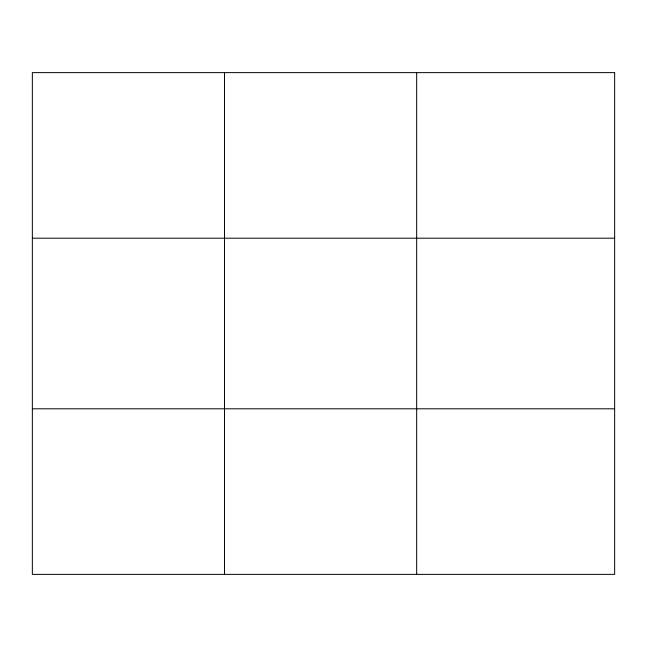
<?xml version="1.0" encoding="UTF-8"?>
<svg xmlns="http://www.w3.org/2000/svg" width="647" height="647" viewBox="0 0 647 647"><rect width="100%" height="100%" fill="white"/><g stroke="black" fill="none" stroke-linecap="round" stroke-linejoin="round"><path stroke-width="0.97" d="M224.509 574.374L224.509 72.626M416.668 574.374L416.668 72.626M32.35 238.201L614.65 238.201M32.35 408.799L614.65 408.799M614.65 72.626L614.65 574.374L32.35 574.374L32.35 72.626L614.65 72.626"/></g></svg>
